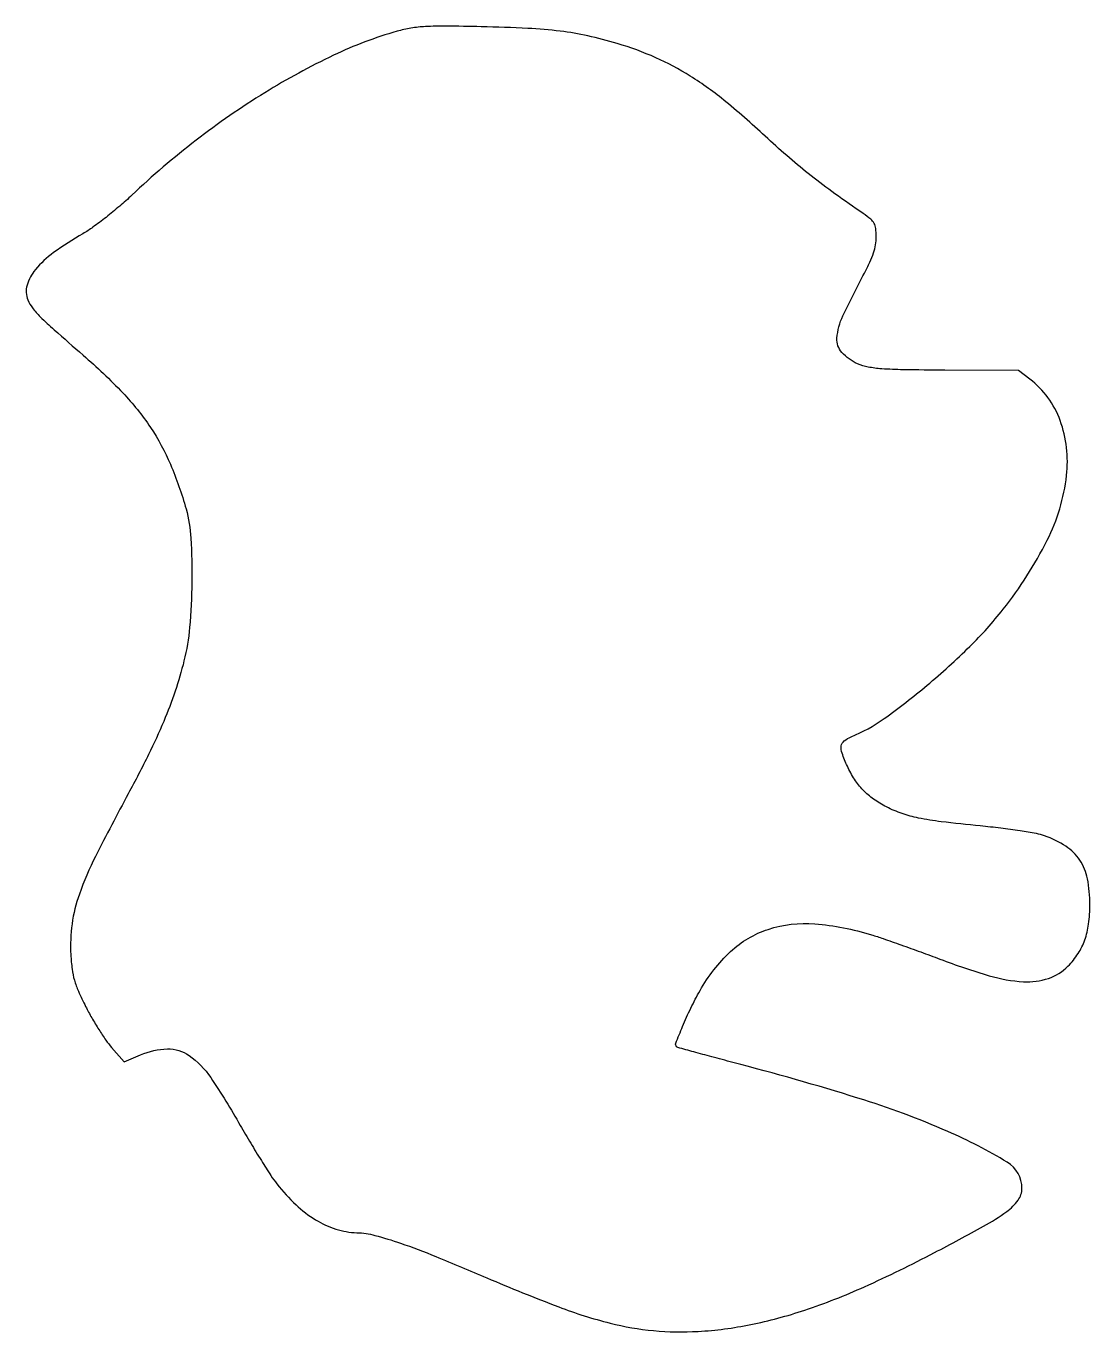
# Model space of a CAD drawing. Extents: x 0 to 329, y 0 to 404.
import ezdxf

# ---------------------------------------------------------------- set-up
doc = ezdxf.new("R2010")
doc.units = 0

msp = doc.modelspace()

# ---------------------------------------------------------------- linework, layer by layer
msp.add_lwpolyline([(115, 402.111789, 0.041581), (95.376539, 394.698302, 0.027367), (74.171399, 383.140157, 0.025879), (52.914684, 368.425037, 0.025216), (33.098722, 351.472465, -0.012513), (29.330447, 348.079235, -0.010059), (25.1165, 344.61592, -0.010196), (21.091074, 341.57209, -0.025459), (18, 339.563981, 0.024059), (8.927471, 333.706071, 0.063856), (3.286144, 328.4614, 0.102601), (0.715715, 323.639959, 0.171144), (0.959894, 319.096825, 0.067302), (2.379276, 316.658148, 0.031188), (4.811895, 313.906064, 0.015147), (9.10901, 309.868317, 0.00225), (18.051676, 302.032926, -0.023206), (30.292051, 290.366305, -0.04344), (38.846881, 279.70392, -0.04697), (45.001887, 268.314902, -0.032631), (49.832208, 254.5, -0.053944), (51.322302, 245.458474, -0.017269), (51.608916, 231.824597, -0.017721), (50.92696, 217.905096, -0.040603), (49.197685, 207.555245, -0.019381), (46.450196, 198.193727, -0.018187), (42.933979, 188.86905, -0.015676), (38.267711, 178.649202, -0.008753), (31.986257, 166.5, 0.006885), (21.897028, 147.163455, 0.031088), (16.881621, 135.463836, 0.050869), (14.627647, 126.300059, 0.049037), (14.230954, 116.754329, 0.017708), (14.641833, 112.294716, 0.038093), (15.338617, 108.917017, 0.034517), (16.586067, 105.484622, 0.012208), (18.824644, 100.754329, 0.013542), (20.699306, 97.269208, 0.010879), (22.896862, 93.622573, 0.011033), (25.076771, 90.339702, 0.02741), (26.851585, 88.067197), (30.722636, 83.634393), (35.7967, 85.817197, -0.094152), (44.084016, 87.657406, -0.163137), (50.768969, 85.643085, -0.09156), (57.43427, 78.798017, -0.01764), (66.578912, 64.022561, 0.004958), (69.799779, 58.510835, 0.005144), (73.090664, 53.131775, 0.004968), (76.031842, 48.535757, 0.022148), (77.901103, 45.936674, 0.035673), (83.7899, 39.475727, 0.053254), (89.850705, 34.830199, 0.060358), (96.116381, 31.979409, 0.068591), (102.614358, 30.867631, -0.056769), (108.171818, 30.05097, -0.018783), (116.068895, 27.63508, -0.013243), (126.959617, 23.524255, -0.004376), (142.732908, 16.926631, 0.010152), (164.931534, 7.9413, 0.028976), (180.813249, 2.917419, 0.039019), (194.219571, 0.610104, 0.037525), (208, 0.369967, 0.035804), (224.218931, 2.476651, 0.030303), (240.926597, 6.945072, 0.025713), (259.38255, 14.174317, 0.014501), (281, 24.716875, 0.00477), (296.168208, 32.852093, 0.032989), (303.281401, 37.389218, 0.076082), (306.80653, 40.915829, 0.159666), (308, 44.557952, 0.262164), (303.450162, 52.639032, 0.033522), (285.089387, 62.155967, 0.02766), (257.3615, 72.462553, 0.011326), (218.723242, 83.486249, -0.001597), (212.186937, 85.214299, -0.002549), (206.613889, 86.737232, -0.000516), (201.721089, 88.106561, -0.128572), (201.332749, 88.333917, -0.296802), (201.103753, 89.417017, -0.006589), (203.18871, 94.609008, -0.014197), (205.730628, 100.249023, -0.014521), (208.570586, 105.692605, -0.07739), (217.991588, 117.722391, -0.109794), (229.655646, 124.607369, -0.099337), (244.037861, 126.290528, -0.054376), (261.533617, 122.922701, -0.008196), (265.148241, 121.744061, -0.002453), (270.61828, 119.830615, -0.002458), (276.738657, 117.621971, -0.002661), (282.67755, 115.409841, 0.018236), (297.915533, 110.268412, 0.058474), (308.455899, 108.435957, 0.093486), (316.167984, 109.45295, 0.120381), (322.215571, 113.220526, 0.049138), (325.337951, 117.114722, 0.059283), (327.414745, 121.314736, 0.053547), (328.584504, 126.226522, 0.031007), (328.978038, 132.289838, 0.048611), (328.226723, 140.231332, 0.098402), (325.862613, 146.021438, 0.103843), (321.565962, 150.272277, 0.058544), (314.955524, 153.515692, 0.04048), (312.449668, 154.177663, 0.006363), (307.411699, 155.014624, 0.007034), (301.433399, 155.843886, 0.006089), (295.139454, 156.549136, -0.004587), (283.060946, 157.865841, -0.020624), (276.045361, 158.990811, -0.033605), (270.976022, 160.379753, -0.034322), (266.175411, 162.427704, -0.036455), (262.183965, 164.845988, -0.046825), (258.93363, 167.646439, -0.047227), (256.281983, 170.982103, -0.038067), (254.080913, 175, -0.01998), (252.446674, 179.031643, -0.118808), (252.202069, 181.274095, -0.194642), (253.064238, 182.807031, -0.071086), (255.25, 184.093732, 0.057337), (265.416371, 189.709397, 0.019753), (278.718505, 200.005928, 0.020032), (291.923629, 212.021734, 0.031034), (302.204267, 223.5, 0.050567), (315.787309, 244.817111, 0.087992), (321.781716, 264.85089, 0.115995), (319.805917, 281.843589, 0.144106), (310.433816, 294.618278), (306.925374, 297.294298), (284.212687, 297.397149, -0.002364), (271.287196, 297.516791, -0.014748), (264.675232, 297.804441, -0.029273), (260.474778, 298.360001, -0.05556), (257.220827, 299.370253, -0.106964), (252.392636, 302.854885, -0.204753), (250.877546, 307.29854, -0.091756), (252.692494, 314.167301, -0.012855), (259.331219, 327.333053, 0.015204), (261.038255, 330.758338, 0.029244), (262.15687, 333.61304, 0.035563), (262.788574, 336.151554, 0.043226), (263, 338.592557, 0.026542), (262.861151, 341.206388, 0.101329), (262.368761, 342.753587, 0.094299), (261.288644, 344.040844, 0.021274), (258.990351, 345.759504, -0.006535), (250.225576, 351.919593, -0.01023), (242.867646, 357.468524, -0.01107), (236.187215, 362.968054, -0.009906), (229.5, 368.960942, 0.015417), (216.533016, 380.326422, 0.031372), (205.558522, 388.263051, 0.036684), (194.890719, 393.953951, 0.031886), (183, 398.334516, 0.018109), (173.910496, 400.6846, 0.023485), (165.428012, 402.139225, 0.018461), (155.399689, 403.003337, 0.00654), (141, 403.521327, 0.003254), (129.990387, 403.701561, 0.016007), (123.779054, 403.56396, 0.027175), (119.305477, 403.07668, 0.028824)], format="xyb", close=True)

doc.saveas('drawing.dxf')
